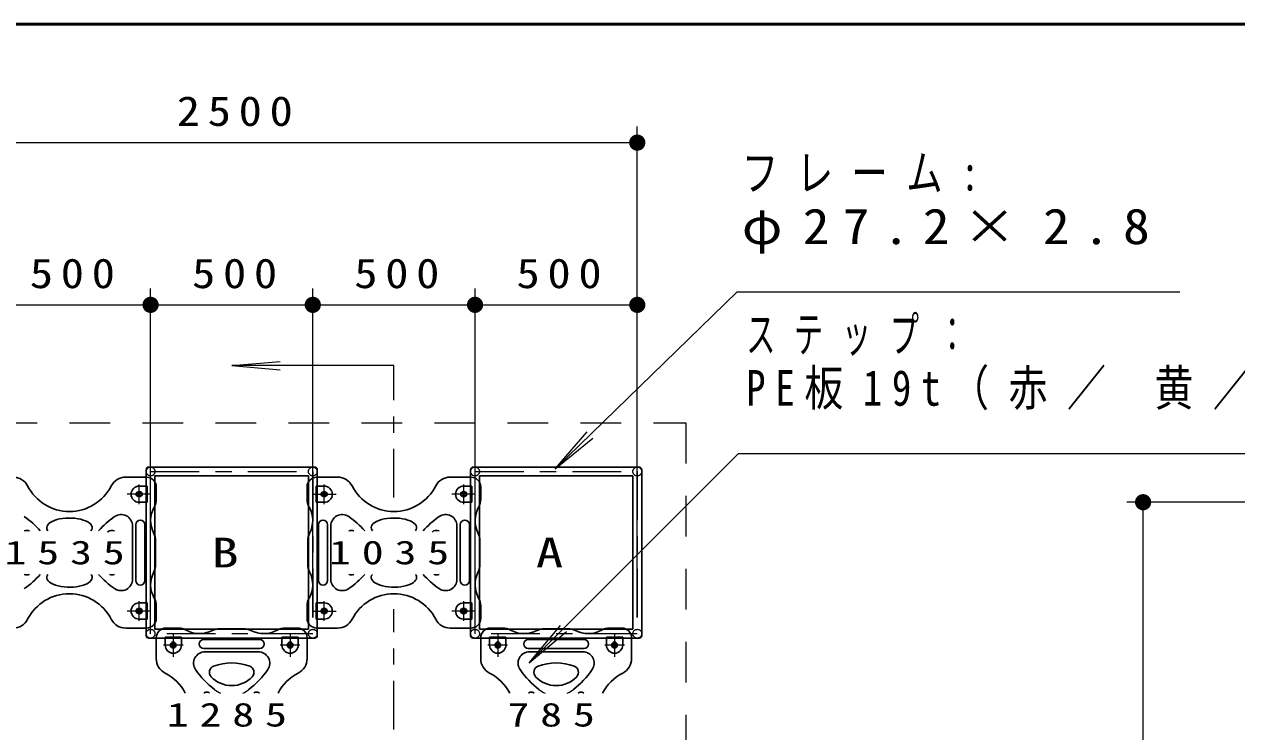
# Model space of a CAD drawing. Units: millimetres on the paper, scale 1:50. Extents: x -365 to 0, y 0 to 257.
# Drawn here: x -312.7 to -238, y 213.4 to 257 of the extents above; entities that cross this region are included whole.
import ezdxf
from ezdxf.enums import TextEntityAlignment as Align

# ---------------------------------------------------------------- set-up
doc = ezdxf.new("R2010")
doc.units = ezdxf.units.MM
doc.linetypes.add('USER1', pattern=[4.5, 2.5, -2])
doc.linetypes.add('USER2', pattern=[6, 3, -1, 1, -1])
doc.layers.add('LY_3', color=7, linetype='Continuous', lineweight=25)
doc.layers.add('LY_4', color=7, linetype='Continuous', lineweight=13)
doc.styles.add('ＭＳ ゴシック', font='')
doc.styles.get('ＭＳ ゴシック').set_extended_font_data('MS Gothic')

# ---------------------------------------------------------------- blocks, each defined once
blk = doc.blocks.new('filled_dot')
at = {"color": 0, "linetype": 'Continuous', "lineweight": -2, "const_width": 1.25}
blk.add_lwpolyline([(-0.625, 0, 1), (0.625, 0, 1)], format="xyb", close=True, dxfattribs=at)

msp = doc.modelspace()

# ---------------------------------------------------------------- linework, layer by layer
at = {"layer": 'LY_3', "lineweight": 13}
for p, q in [((-274.952, 230.432), (-274.952, 250.704)), ((-324.952, 249.704), (-274.952, 249.704)), ((-304.952, 220.432), (-304.952, 240.704)), ((-304.952, 220.432), (-304.952, 240.704)), ((-294.952, 220.432), (-294.952, 240.704)), ((-294.952, 220.432), (-294.952, 240.704)), ((-284.952, 220.432), (-284.952, 240.704)), ((-284.952, 220.432), (-284.952, 240.704)), ((-274.952, 220.432), (-274.952, 240.704)), ((-268.789, 240.496), (-280.01, 229.598)), ((-268.789, 240.496), (-241.505, 240.496)), ((-314.952, 239.704), (-304.952, 239.704)), ((-304.952, 239.704), (-294.952, 239.704)), ((-294.952, 239.704), (-284.952, 239.704)), ((-284.952, 239.704), (-274.952, 239.704)), ((-299.952, 235.956), (-296.964, 236.218)), ((-299.952, 235.956), (-296.964, 235.695)), ((-289.952, 235.956), (-299.952, 235.956)), ((-280.01, 229.598), (-278.048, 231.868)), ((-280.01, 229.598), (-277.684, 231.493)), ((-268.714, 230.537), (-281.615, 217.643)), ((-268.714, 230.537), (-229.24, 230.537)), ((-234.772, 227.537), (-244.772, 227.537)), ((-243.772, 166.265), (-243.772, 227.537)), ((-281.615, 217.643), (-279.686, 219.94)), ((-281.615, 217.643), (-279.317, 219.57))]:
    msp.add_line(p, q, dxfattribs=at)
at = {"layer": 'LY_3', "linetype": 'USER2', "lineweight": 13}
for p, q in [((-289.952, 227.82), (-289.952, 235.956)), ((-304.952, 219.432), (-304.952, 229.432)), ((-304.952, 229.432), (-294.952, 229.432)), ((-294.952, 229.432), (-294.952, 219.432)), ((-284.952, 219.432), (-284.952, 229.432)), ((-284.952, 229.432), (-274.952, 229.432)), ((-274.952, 229.432), (-274.952, 219.432)), ((-304.952, 228.032), (-306.386, 228.032)), ((-305.652, 227.426), (-305.652, 228.638)), ((-294.952, 228.032), (-293.519, 228.032)), ((-294.252, 227.426), (-294.252, 228.638)), ((-284.952, 228.032), (-286.386, 228.032)), ((-285.652, 227.426), (-285.652, 228.638)), ((-305.652, 220.226), (-305.652, 221.438)), ((-294.252, 220.226), (-294.252, 221.438)), ((-285.652, 220.226), (-285.652, 221.438)), ((-304.952, 220.832), (-306.386, 220.832)), ((-294.952, 220.832), (-293.519, 220.832)), ((-289.952, 207.531), (-289.952, 220.956)), ((-284.952, 220.832), (-286.386, 220.832)), ((-294.952, 219.432), (-304.952, 219.432)), ((-303.552, 219.432), (-303.552, 217.999)), ((-296.352, 219.432), (-296.352, 217.999)), ((-274.952, 219.432), (-284.952, 219.432)), ((-283.552, 219.432), (-283.552, 217.999)), ((-276.352, 219.432), (-276.352, 217.999)), ((-302.947, 218.732), (-304.158, 218.732)), ((-295.747, 218.732), (-296.958, 218.732)), ((-282.947, 218.732), (-284.158, 218.732)), ((-275.747, 218.732), (-276.958, 218.732))]:
    msp.add_line(p, q, dxfattribs=at)
at = {"layer": 'LY_3', "linetype": 'USER1', "lineweight": 13}
for p, q in [((-327.952, 232.432), (-271.952, 232.432)), ((-271.952, 232.432), (-271.952, 176.432))]:
    msp.add_line(p, q, dxfattribs=at)
at = {"layer": 'LY_3'}
for p, q in [((-305.224, 219.32), (-305.224, 229.544)), ((-305.064, 229.704), (-294.84, 229.704)), ((-294.68, 229.544), (-294.68, 219.32)), ((-285.224, 219.32), (-285.224, 229.544)), ((-285.064, 229.704), (-274.84, 229.704)), ((-274.68, 229.544), (-274.68, 219.32)), ((-305.202, 229.082), (-306.484, 229.082)), ((-304.68, 229.16), (-295.224, 229.16)), ((-304.68, 219.704), (-304.68, 229.16)), ((-295.224, 229.16), (-295.224, 219.704)), ((-294.702, 229.082), (-293.421, 229.082)), ((-285.202, 229.082), (-286.484, 229.082)), ((-284.68, 229.16), (-275.224, 229.16)), ((-284.68, 219.704), (-284.68, 229.16)), ((-275.224, 229.16), (-275.224, 219.704)), ((-305.552, 228.132), (-305.752, 228.132)), ((-305.154, 228.532), (-305.654, 228.532)), ((-305.154, 227.532), (-305.154, 228.532)), ((-304.602, 227.725), (-304.602, 228.482)), ((-295.302, 227.725), (-295.302, 228.482)), ((-294.75, 227.532), (-294.75, 228.532)), ((-294.75, 228.532), (-294.25, 228.532)), ((-294.352, 228.132), (-294.152, 228.132)), ((-285.552, 228.132), (-285.752, 228.132)), ((-285.154, 228.532), (-285.654, 228.532)), ((-285.154, 227.532), (-285.154, 228.532)), ((-284.602, 227.725), (-284.602, 228.482)), ((-305.552, 227.932), (-305.752, 227.932)), ((-305.154, 227.532), (-305.654, 227.532)), ((-294.75, 227.532), (-294.25, 227.532)), ((-294.352, 227.932), (-294.152, 227.932)), ((-285.552, 227.932), (-285.752, 227.932)), ((-285.154, 227.532), (-285.654, 227.532)), ((-306.066, 226.079), (-306.066, 222.785)), ((-305.862, 222.712), (-305.862, 226.152)), ((-305.302, 222.712), (-305.302, 226.152)), ((-294.602, 222.712), (-294.602, 226.152)), ((-294.042, 222.712), (-294.042, 226.152)), ((-293.839, 226.079), (-293.839, 222.785)), ((-286.066, 226.079), (-286.066, 222.785)), ((-285.862, 222.712), (-285.862, 226.152)), ((-285.302, 222.712), (-285.302, 226.152)), ((-304.647, 225.16), (-304.647, 224.432)), ((-295.258, 225.16), (-295.258, 224.432)), ((-284.647, 225.16), (-284.647, 224.432)), ((-304.647, 223.704), (-304.647, 224.432)), ((-295.258, 223.704), (-295.258, 224.432)), ((-284.647, 223.704), (-284.647, 224.432)), ((-305.154, 221.332), (-305.654, 221.332)), ((-305.154, 220.332), (-305.154, 221.332)), ((-294.75, 220.332), (-294.75, 221.332)), ((-294.75, 221.332), (-294.25, 221.332)), ((-285.154, 221.332), (-285.654, 221.332)), ((-285.154, 220.332), (-285.154, 221.332)), ((-305.552, 220.932), (-305.752, 220.932)), ((-305.552, 220.732), (-305.752, 220.732)), ((-304.602, 221.139), (-304.602, 220.382)), ((-295.302, 221.139), (-295.302, 220.382)), ((-294.352, 220.932), (-294.152, 220.932)), ((-294.352, 220.732), (-294.152, 220.732)), ((-285.552, 220.932), (-285.752, 220.932)), ((-285.552, 220.732), (-285.752, 220.732)), ((-284.602, 221.139), (-284.602, 220.382)), ((-305.202, 219.782), (-306.484, 219.782)), ((-305.154, 220.332), (-305.654, 220.332)), ((-303.245, 219.782), (-304.002, 219.782)), ((-300.681, 219.737), (-299.952, 219.737)), ((-299.224, 219.737), (-299.952, 219.737)), ((-296.66, 219.782), (-295.902, 219.782)), ((-294.75, 220.332), (-294.25, 220.332)), ((-294.702, 219.782), (-293.421, 219.782)), ((-285.202, 219.782), (-286.484, 219.782)), ((-285.154, 220.332), (-285.654, 220.332)), ((-283.245, 219.782), (-284.002, 219.782)), ((-280.681, 219.737), (-279.952, 219.737)), ((-279.224, 219.737), (-279.952, 219.737)), ((-276.66, 219.782), (-275.902, 219.782)), ((-294.84, 219.16), (-305.064, 219.16)), ((-295.224, 219.704), (-304.68, 219.704)), ((-304.602, 219.182), (-304.602, 217.9)), ((-303.052, 219.23), (-304.052, 219.23)), ((-304.052, 219.23), (-304.052, 218.73)), ((-303.052, 219.23), (-303.052, 218.73)), ((-298.232, 219.082), (-301.672, 219.082)), ((-295.852, 219.23), (-296.852, 219.23)), ((-296.852, 219.23), (-296.852, 218.73)), ((-295.852, 219.23), (-295.852, 218.73)), ((-295.302, 219.182), (-295.302, 217.9)), ((-274.84, 219.16), (-285.064, 219.16)), ((-275.224, 219.704), (-284.68, 219.704)), ((-284.602, 219.182), (-284.602, 217.9)), ((-283.052, 219.23), (-284.052, 219.23)), ((-284.052, 219.23), (-284.052, 218.73)), ((-283.052, 219.23), (-283.052, 218.73)), ((-278.232, 219.082), (-281.672, 219.082)), ((-275.852, 219.23), (-276.852, 219.23)), ((-276.852, 219.23), (-276.852, 218.73)), ((-275.852, 219.23), (-275.852, 218.73)), ((-275.302, 219.182), (-275.302, 217.9)), ((-303.652, 218.832), (-303.652, 218.632)), ((-303.452, 218.832), (-303.452, 218.632)), ((-298.232, 218.522), (-301.672, 218.522)), ((-301.599, 218.319), (-298.306, 218.319)), ((-296.452, 218.832), (-296.452, 218.632)), ((-296.252, 218.832), (-296.252, 218.632)), ((-283.652, 218.832), (-283.652, 218.632)), ((-283.452, 218.832), (-283.452, 218.632)), ((-278.232, 218.522), (-281.672, 218.522)), ((-281.599, 218.319), (-278.306, 218.319)), ((-276.452, 218.832), (-276.452, 218.632)), ((-276.252, 218.832), (-276.252, 218.632))]:
    msp.add_line(p, q, dxfattribs=at)
for points in [[(-308.627, 225.772), (-308.578, 225.852), (-308.554, 225.934), (-308.558, 226.017), (-308.587, 226.099), (-308.643, 226.178), (-308.724, 226.253), (-308.828, 226.323), (-308.954, 226.386), (-309.098, 226.441), (-309.259, 226.487), (-309.433, 226.523), (-309.617, 226.548), (-309.807, 226.562), (-310, 226.565), (-310.192, 226.557), (-310.38, 226.537), (-310.559, 226.506), (-310.727, 226.465), (-310.88, 226.415), (-311.016, 226.356), (-311.131, 226.289), (-311.224, 226.217), (-311.292, 226.139), (-311.335, 226.059), (-311.352, 225.976), (-311.342, 225.894), (-311.317, 225.832), (-311.278, 225.772)], [(-288.627, 225.772), (-288.578, 225.852), (-288.554, 225.934), (-288.558, 226.017), (-288.587, 226.099), (-288.643, 226.178), (-288.724, 226.253), (-288.828, 226.323), (-288.954, 226.386), (-289.098, 226.441), (-289.259, 226.487), (-289.433, 226.523), (-289.617, 226.548), (-289.807, 226.562), (-290, 226.565), (-290.192, 226.557), (-290.38, 226.537), (-290.559, 226.506), (-290.727, 226.465), (-290.88, 226.415), (-291.016, 226.356), (-291.131, 226.289), (-291.224, 226.217), (-291.292, 226.139), (-291.335, 226.059), (-291.352, 225.976), (-291.342, 225.894), (-291.317, 225.832), (-291.278, 225.772)], [(-311.278, 223.092), (-311.327, 223.012), (-311.35, 222.93), (-311.347, 222.847), (-311.317, 222.765), (-311.262, 222.686), (-311.181, 222.611), (-311.077, 222.541), (-310.951, 222.478), (-310.807, 222.423), (-310.646, 222.377), (-310.472, 222.341), (-310.288, 222.316), (-310.098, 222.302), (-309.905, 222.299), (-309.713, 222.307), (-309.525, 222.327), (-309.346, 222.358), (-309.178, 222.399), (-309.025, 222.449), (-308.889, 222.508), (-308.774, 222.575), (-308.681, 222.647), (-308.613, 222.725), (-308.569, 222.805), (-308.553, 222.888), (-308.562, 222.97), (-308.587, 223.032), (-308.627, 223.092)], [(-291.278, 223.092), (-291.327, 223.012), (-291.35, 222.93), (-291.347, 222.847), (-291.317, 222.765), (-291.262, 222.686), (-291.181, 222.611), (-291.077, 222.541), (-290.951, 222.478), (-290.807, 222.423), (-290.646, 222.377), (-290.472, 222.341), (-290.288, 222.316), (-290.098, 222.302), (-289.905, 222.299), (-289.713, 222.307), (-289.525, 222.327), (-289.346, 222.358), (-289.178, 222.399), (-289.025, 222.449), (-288.889, 222.508), (-288.774, 222.575), (-288.681, 222.647), (-288.613, 222.725), (-288.569, 222.805), (-288.553, 222.888), (-288.562, 222.97), (-288.587, 223.032), (-288.627, 223.092)], [(-301.312, 215.772), (-301.369, 215.805), (-301.427, 215.825), (-301.486, 215.832), (-301.545, 215.825), (-301.603, 215.805), (-301.66, 215.772)], [(-298.245, 215.772), (-298.302, 215.805), (-298.361, 215.825), (-298.419, 215.832), (-298.478, 215.825), (-298.536, 215.805), (-298.593, 215.772)], [(-281.312, 215.772), (-281.369, 215.805), (-281.427, 215.825), (-281.486, 215.832), (-281.545, 215.825), (-281.603, 215.805), (-281.66, 215.772)], [(-278.245, 215.772), (-278.302, 215.805), (-278.361, 215.825), (-278.419, 215.832), (-278.478, 215.825), (-278.536, 215.805), (-278.593, 215.772)]]:
    msp.add_lwpolyline(points, dxfattribs=at)
at = {"layer": 'LY_3', "linetype": 'USER1', "lineweight": 13}
for centre in [(-304.952, 229.432), (-294.952, 229.432), (-284.952, 229.432), (-274.952, 229.432), (-304.952, 219.432), (-294.952, 219.432), (-284.952, 219.432), (-274.952, 219.432)]:
    msp.add_circle(centre, 0.272, dxfattribs=at)
at = {"layer": 'LY_3', "lineweight": 13}
for centre, radius in [((-305.652, 228.032), 0.18), ((-305.652, 228.032), 0.1), ((-294.252, 228.032), 0.18), ((-294.252, 228.032), 0.1), ((-285.652, 228.032), 0.18), ((-285.652, 228.032), 0.1), ((-305.652, 220.832), 0.18), ((-305.652, 220.832), 0.1), ((-294.252, 220.832), 0.18), ((-294.252, 220.832), 0.1), ((-285.652, 220.832), 0.18), ((-285.652, 220.832), 0.1), ((-303.552, 218.732), 0.18), ((-303.552, 218.732), 0.1), ((-296.352, 218.732), 0.18), ((-296.352, 218.732), 0.1), ((-283.552, 218.732), 0.18), ((-283.552, 218.732), 0.1), ((-276.352, 218.732), 0.18), ((-276.352, 218.732), 0.1)]:
    msp.add_circle(centre, radius, dxfattribs=at)
at = {"layer": 'LY_3'}
for centre, radius, start, end in [((-305.064, 229.544), 0.16, 90, 180), ((-294.84, 229.544), 0.16, 0, 90), ((-285.064, 229.544), 0.16, 90, 180), ((-274.84, 229.544), 0.16, 0, 90), ((-313.421, 228.082), 1, 27.21172, 90), ((-306.484, 228.082), 1, 90, 152.78828), ((-305.202, 228.482), 0.6, 0, 90), ((-294.702, 228.482), 0.6, 90, 180), ((-293.421, 228.082), 1, 27.21172, 90), ((-286.484, 228.082), 1, 90, 152.78828), ((-285.202, 228.482), 0.6, 0, 90), ((-309.952, 229.865), 2.9, 207.21172, 332.78828), ((-305.654, 228.032), 0.5, 90, 270), ((-305.752, 228.032), 0.1, 90, 270), ((-305.552, 228.032), 0.1, 270, 90), ((-294.352, 228.032), 0.1, 90, 270), ((-294.25, 228.032), 0.5, 270, 90), ((-294.152, 228.032), 0.1, 270, 90), ((-289.952, 229.865), 2.9, 207.21172, 332.78828), ((-285.654, 228.032), 0.5, 90, 270), ((-285.752, 228.032), 0.1, 90, 270), ((-285.552, 228.032), 0.1, 270, 90), ((-303.233, 226.401), 1.714, 150.8038, 207.19286), ((-305.602, 227.725), 1, 330.8038, 0), ((-294.302, 227.725), 1, 180, 209.1962), ((-296.672, 226.401), 1.714, 332.80714, 29.1962), ((-283.233, 226.401), 1.714, 150.8038, 207.19286), ((-285.602, 227.725), 1, 330.8038, 0), ((-315.938, 222.057), 5.6, 41.55597, 55.1553), ((-303.966, 222.057), 5.6, 124.8447, 138.44403), ((-306.766, 226.079), 0.7, 0, 124.8447), ((-293.139, 226.079), 0.7, 55.1553, 180), ((-295.938, 222.057), 5.6, 41.55597, 55.1553), ((-283.966, 222.057), 5.6, 124.8447, 138.44403), ((-286.766, 226.079), 0.7, 0, 124.8447), ((-312.576, 225.405), 0.4, 66.62392, 113.37608), ((-307.329, 225.405), 0.4, 66.62392, 132.91824), ((-305.582, 226.152), 0.28, 0, 180), ((-294.322, 226.152), 0.28, 0, 180), ((-292.576, 225.405), 0.4, 66.62392, 113.37608), ((-287.329, 225.405), 0.4, 66.62392, 132.91824), ((-285.582, 226.152), 0.28, 0, 180), ((-305.647, 225.16), 1, 0, 27.19286), ((-294.258, 225.16), 1, 152.80714, 180), ((-285.647, 225.16), 1, 0, 27.19286), ((-305.647, 223.704), 1, 332.80714, 0), ((-294.258, 223.704), 1, 180, 207.19286), ((-285.647, 223.704), 1, 332.80714, 0), ((-315.938, 226.807), 5.6, 304.8447, 318.44403), ((-312.576, 223.459), 0.4, 246.62392, 293.37608), ((-303.966, 226.807), 5.6, 221.55597, 235.1553), ((-307.329, 223.459), 0.4, 246.62392, 293.37608), ((-306.766, 222.785), 0.7, 235.1553, 0), ((-303.233, 222.463), 1.714, 152.80714, 209.1962), ((-296.672, 222.463), 1.714, 330.8038, 27.19286), ((-293.139, 222.785), 0.7, 180, 304.8447), ((-295.938, 226.807), 5.6, 304.8447, 318.44403), ((-292.576, 223.459), 0.4, 246.62392, 293.37608), ((-283.966, 226.807), 5.6, 221.55597, 235.1553), ((-287.329, 223.459), 0.4, 246.62392, 293.37608), ((-286.766, 222.785), 0.7, 235.1553, 0), ((-283.233, 222.463), 1.714, 152.80714, 209.1962), ((-305.582, 222.712), 0.28, 180, 0), ((-294.322, 222.712), 0.28, 180, 0), ((-285.582, 222.712), 0.28, 180, 0), ((-309.952, 218.999), 2.9, 27.21172, 152.78828), ((-305.654, 220.832), 0.5, 90, 270), ((-305.602, 221.139), 1, 0, 29.1962), ((-294.302, 221.139), 1, 150.8038, 180), ((-294.25, 220.832), 0.5, 270, 90), ((-289.952, 218.999), 2.9, 27.21172, 152.78828), ((-285.654, 220.832), 0.5, 90, 270), ((-285.602, 221.139), 1, 0, 29.1962), ((-305.752, 220.832), 0.1, 90, 270), ((-305.552, 220.832), 0.1, 270, 90), ((-294.352, 220.832), 0.1, 90, 270), ((-294.152, 220.832), 0.1, 270, 90), ((-285.752, 220.832), 0.1, 90, 270), ((-285.552, 220.832), 0.1, 270, 90), ((-313.421, 220.782), 1, 270, 332.78828), ((-306.484, 220.782), 1, 207.21172, 270), ((-305.202, 220.382), 0.6, 270, 0), ((-304.002, 219.182), 0.6, 90, 180), ((-303.245, 218.782), 1, 60.8038, 90), ((-300.681, 218.737), 1, 90, 117.19285), ((-299.224, 218.737), 1, 62.80714, 90), ((-296.66, 218.782), 1, 90, 119.1962), ((-295.902, 219.182), 0.6, 0, 90), ((-294.702, 220.382), 0.6, 180, 270), ((-293.421, 220.782), 1, 270, 332.78828), ((-286.484, 220.782), 1, 207.21172, 270), ((-285.202, 220.382), 0.6, 270, 0), ((-284.002, 219.182), 0.6, 90, 180), ((-283.245, 218.782), 1, 60.8038, 90), ((-280.681, 218.737), 1, 90, 117.19285), ((-279.224, 218.737), 1, 62.80714, 90), ((-276.66, 218.782), 1, 90, 119.1962), ((-275.902, 219.182), 0.6, 0, 90), ((-305.064, 219.32), 0.16, 180, 270), ((-301.921, 221.151), 1.714, 240.8038, 297.19286), ((-301.672, 218.802), 0.28, 90, 270), ((-297.984, 221.151), 1.714, 242.80714, 299.1962), ((-298.232, 218.802), 0.28, 270, 90), ((-294.84, 219.32), 0.16, 270, 0), ((-285.064, 219.32), 0.16, 180, 270), ((-281.921, 221.151), 1.714, 240.8038, 297.19286), ((-281.672, 218.802), 0.28, 90, 270), ((-277.984, 221.151), 1.714, 242.80714, 299.1962), ((-278.232, 218.802), 0.28, 270, 90), ((-274.84, 219.32), 0.16, 270, 0), ((-303.552, 218.73), 0.5, 180, 0), ((-303.552, 218.832), 0.1, 0, 180), ((-303.552, 218.632), 0.1, 180, 0), ((-301.599, 217.619), 0.7, 90, 214.8447), ((-298.306, 217.619), 0.7, 325.1553, 90), ((-296.352, 218.73), 0.5, 180, 0), ((-296.352, 218.832), 0.1, 0, 180), ((-296.352, 218.632), 0.1, 180, 0), ((-283.552, 218.73), 0.5, 180, 0), ((-283.552, 218.832), 0.1, 0, 180), ((-283.552, 218.632), 0.1, 180, 0), ((-281.599, 217.619), 0.7, 90, 214.8447), ((-278.306, 217.619), 0.7, 325.1553, 90), ((-276.352, 218.73), 0.5, 180, 0), ((-276.352, 218.832), 0.1, 0, 180), ((-276.352, 218.632), 0.1, 180, 0), ((-303.602, 217.9), 1, 180, 242.78828), ((-299.952, 214.458), 3.174, 69.47053, 110.52947), ((-296.302, 217.9), 1, 297.21172, 0), ((-283.602, 217.9), 1, 180, 242.78828), ((-279.952, 214.458), 3.174, 69.47053, 110.52947), ((-276.302, 217.9), 1, 297.21172, 0), ((-305.386, 214.432), 2.9, 27.52069, 62.78828), ((-297.578, 220.418), 5.6, 214.8447, 232.16544), ((-300.925, 217.056), 0.4, 110.52947, 222.91824), ((-299.952, 217.96), 1.728, 222.91824, 317.08177), ((-302.327, 220.418), 5.6, 307.83456, 325.1553), ((-298.98, 217.056), 0.4, 317.08177, 69.47053), ((-294.519, 214.432), 2.9, 117.21172, 152.47931), ((-285.386, 214.432), 2.9, 27.52069, 62.78828), ((-277.578, 220.418), 5.6, 214.8447, 232.16544), ((-280.925, 217.056), 0.4, 110.52947, 222.91824), ((-279.952, 217.96), 1.728, 222.91824, 317.08177), ((-282.327, 220.418), 5.6, 307.83456, 325.1553), ((-278.98, 217.056), 0.4, 317.08177, 69.47053), ((-274.519, 214.432), 2.9, 117.21172, 152.47931)]:
    msp.add_arc(centre, radius, start, end, dxfattribs=at)
at = {"layer": 'LY_3', "lineweight": 13}
for centre, start, end in [((-299.952, 217.36), 232.16544, 246.78045), ((-299.952, 217.36), 293.21955, 307.83456), ((-279.952, 217.36), 232.16544, 246.78045), ((-279.952, 217.36), 293.21955, 307.83456)]:
    msp.add_arc(centre, 1.728, start, end, dxfattribs=at)
at = {"layer": 'LY_4', "lineweight": 50}
msp.add_line((0, 257), (-365, 257), dxfattribs=at)

# ---------------------------------------------------------------- block references
at = {"layer": 'LY_3', "lineweight": 13, "xscale": 0.4, "yscale": 0.4}
for p, rotation in [((-274.952, 249.704), 180), ((-304.952, 239.704), 180), ((-294.952, 239.704), 180), ((-284.952, 239.704), 180), ((-274.952, 239.704), 180), ((-243.772, 227.537), 270)]:
    msp.add_blockref('filled_dot', p, dxfattribs=dict(at, rotation=rotation))
for p in [(-304.952, 239.704), (-294.952, 239.704), (-284.952, 239.704)]:
    msp.add_blockref('filled_dot', p, dxfattribs=at)

# ---------------------------------------------------------------- texts
at = {"layer": 'LY_3', "style": 'ＭＳ ゴシック', "width": 1.35}
for s, p in [('B', (-301.202, 224.432)), ('A', (-281.202, 224.432))]:
    msp.add_text(s, height=1.833, dxfattribs=at).set_placement(p, align=Align.MIDDLE_LEFT)
at = {"layer": 'LY_3', "style": 'ＭＳ ゴシック'}
for s, insert, char_height, attachment_point in [('\\T1.33;\\W1.15;2500', (-299.525, 250.704), 1.833, 8), ('\\T1.5;\\W0.75;フレーム:', (-268.505, 248.946), 2.199, 1), ('\\T1.5;\\W1.1;φ27.2×2.8', (-268.505, 245.646), 2.199, 1), ('\\T1.33;\\W1.15;500', (-309.536, 240.704), 1.833, 8), ('\\T1.33;\\W1.15;500', (-299.536, 240.704), 1.833, 8), ('\\T1.33;\\W1.15;500', (-289.536, 240.704), 1.833, 8), ('\\T1.33;\\W1.15;500', (-279.536, 240.704), 1.833, 8), ('\\T1.64;\\W0.6;ステップ：', (-268.24, 238.987), 2.199, 1), ('\\T1.5;\\W0.8;PE板19t（赤／\\~黄／\\~赤）', (-268.24, 235.687), 2.199, 1), ('\\T1.5;\\W1.35;1535', (-313.952, 224.432), 1.466, 4), ('\\T1.5;\\W1.35;1035', (-293.952, 224.432), 1.466, 4), ('\\T1.5;\\W1.35;1285', (-303.952, 214.432), 1.466, 4), ('\\T1.5;\\W1.35;785', (-282.952, 214.432), 1.466, 4)]:
    msp.add_mtext(s, dxfattribs=dict(at, insert=insert, char_height=char_height, attachment_point=attachment_point))

doc.saveas('drawing.dxf')
